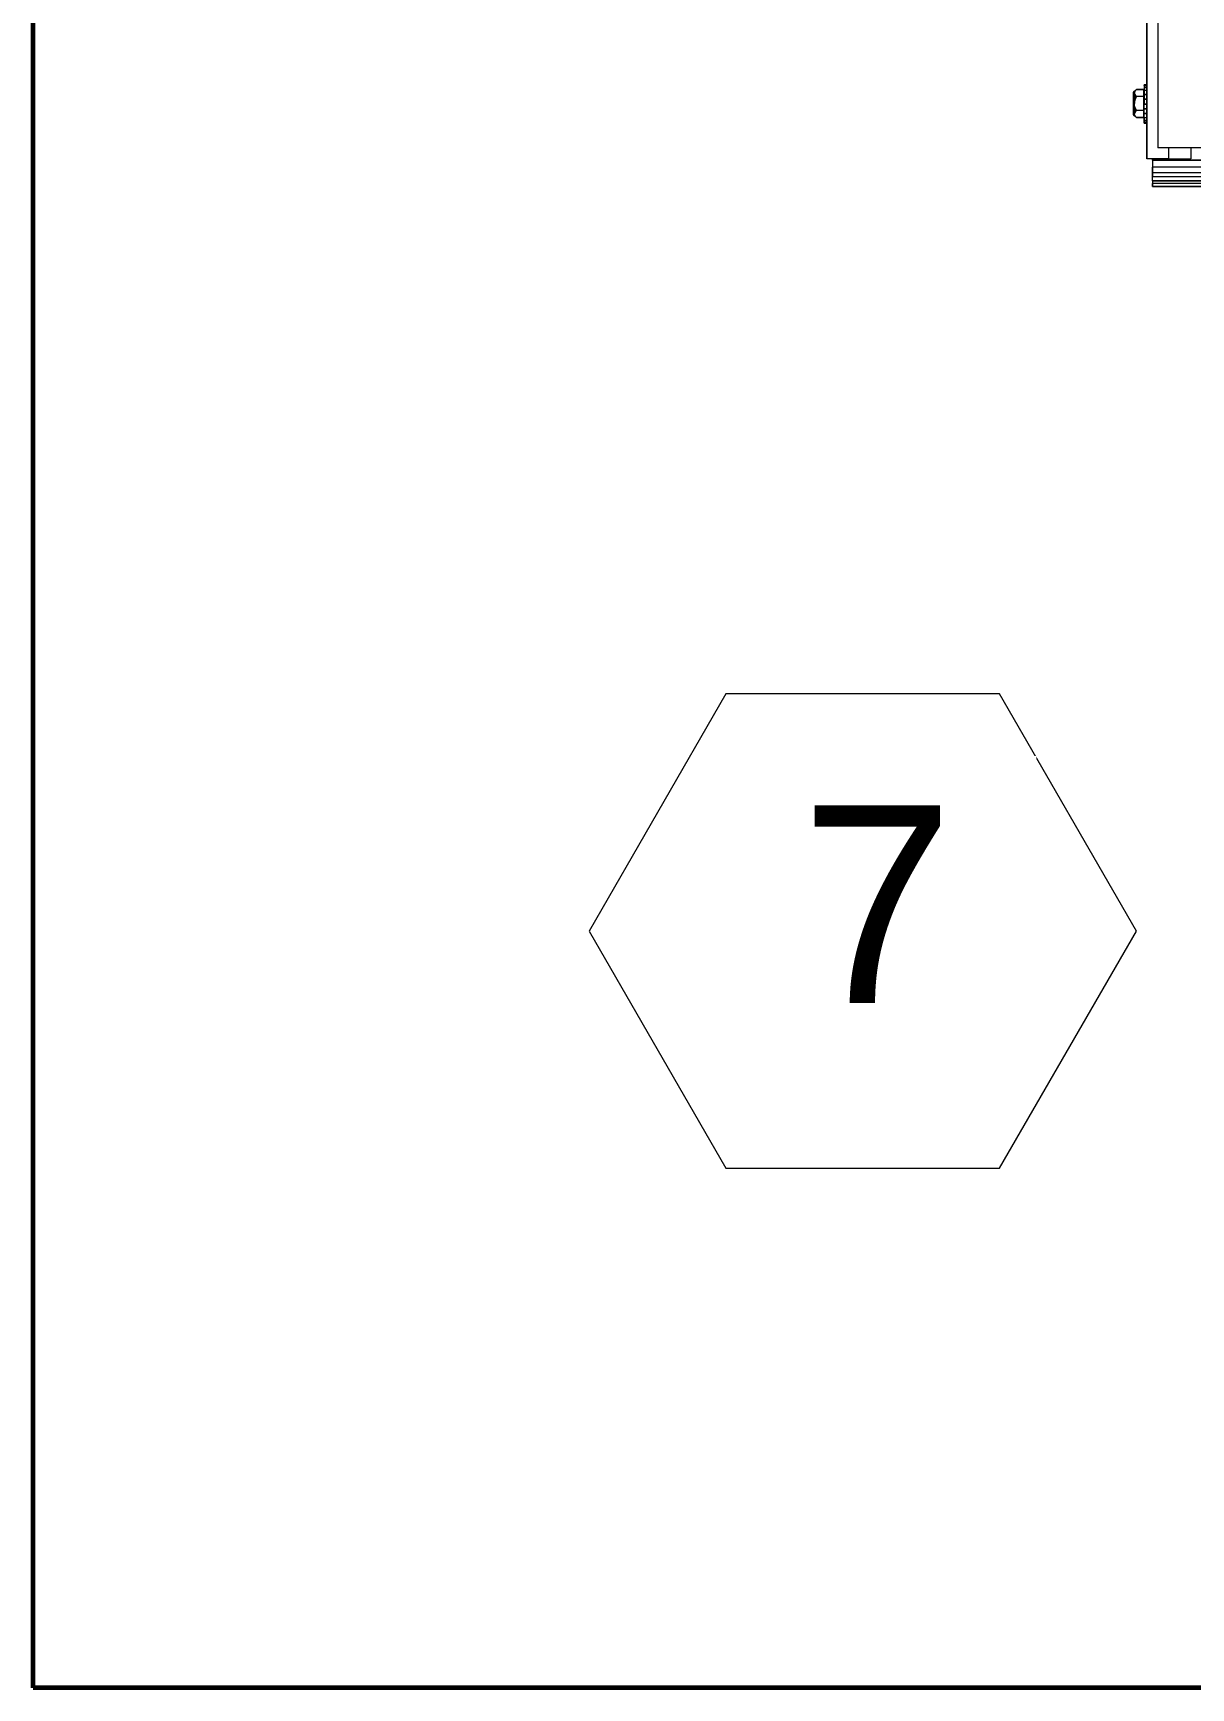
# Model space of a CAD drawing. Header units: inches. Extents: x -827 to 154, y -802 to 207.
# Drawn here: x -200.9 to -174.52, y -227.48 to -189.8 of the extents above; entities that cross this region are included whole.
import ezdxf

# ---------------------------------------------------------------- set-up
doc = ezdxf.new("R2010")
doc.units = ezdxf.units.IN
doc.header["$MEASUREMENT"] = 0
for name, color, linetype, lineweight in [('A-ANNO-NOTE', 131, 'Continuous', 9), ('A-WALL', 113, 'Continuous', 18), ('Layer0', 7, 'Continuous', 9), ('Shop_Sabre_RC-8_CNC_Router_skp', 8, 'Continuous', 9)]:
    doc.layers.add(name, color=color, linetype=linetype, lineweight=lineweight)
doc.styles.add('Arial', font='arial.ttf', dxfattribs={"height": 4.5})

# ---------------------------------------------------------------- blocks, each defined once
blk = doc.blocks.new('Shop_Sabre_RC-8_CNC_Router_skp_135-402874-Level 1')
at = {"layer": 'Layer0'}
for p in [(99.875, 59.75), (99.875, 59.75), (110.875, 0.25), (110.875, 0.25)]:
    blk.add_line(p, (110.875, 59.75), dxfattribs=at)
blk = doc.blocks.new('Shop_Sabre_RC-8_CNC_Router_skp_108-402847-Level 1')
at = {"layer": 'Layer0'}
for p, q in [((58, 0.625), (110.875, 0.625)), ((110.875, 0.625), (58, 0.625)), ((58, 0.562), (110.875, 0.562)), ((58, 0.562), (110.875, 0.562)), ((110.875, 0.5), (58, 0.5)), ((58, 0.5), (110.875, 0.5)), ((58, 0.409), (110.875, 0.409)), ((58, 0.409), (110.875, 0.409)), ((110.875, 0.562), (110.875, 0.625)), ((110.875, 0.625), (110.875, 0.562)), ((110.875, 0.5), (110.875, 0.562)), ((110.875, 0.5), (110.875, 0.562)), ((110.875, 0.5), (110.875, 0.409)), ((110.875, 0.5), (110.875, 0.409)), ((110.875, 0.409), (110.875, 0.312)), ((110.875, 0.312), (110.875, 0.409)), ((110.875, 0.312), (57.498, 0.312)), ((110.875, 0.312), (57.498, 0.312)), ((103.78, 0.188), (110.875, 0.188)), ((103.78, 0.188), (110.875, 0.188)), ((110.875, 0.031), (103.92, 0.031)), ((103.92, 0.031), (110.875, 0.031)), ((110.875, 0.188), (110.875, 0.312)), ((110.875, 0.312), (110.875, 0.188)), ((110.875, 0.031), (110.875, 0.188)), ((110.875, 0.031), (110.875, 0.188)), ((110.875, 0.031), (110.875, 0)), ((110.875, 0), (110.875, 0.031))]:
    blk.add_line(p, q, dxfattribs=at)
blk = doc.blocks.new('Shop_Sabre_RC-8_CNC_Router_skp_15-402754-Level 1')
at = {"layer": 'Layer0'}
for p, q in [((0, 0.5), (0, 0.75)), ((0, 0.5), (0, 0.75)), ((0, 0.5), (0.5, 0.5)), ((0, 0.5), (0.5, 0.5)), ((0.5, 0.75), (0.5, 0.5)), ((0.5, 0.75), (0.5, 0.5))]:
    blk.add_line(p, q, dxfattribs=at)
blk = doc.blocks.new('Shop_Sabre_RC-8_CNC_Router_skp_13-402752-Level 1')
at = {"rotation": 180}
blk.add_blockref('Shop_Sabre_RC-8_CNC_Router_skp_15-402754-Level 1', (110.625, 60.5), dxfattribs=at)
blk = doc.blocks.new('Shop_Sabre_RC-8_CNC_Router_skp_10-V41-Level 1')
at = {"layer": 'Layer0'}
for p, q in [((0.25, 0.875), (0.25, 0.86)), ((0.25, 0.86), (0.25, 0.875)), ((0.25, 0.875), (0.313, 0.875)), ((0.25, 0.875), (0.25, 0.86)), ((0.25, 0.86), (0.25, 0.875)), ((0.313, 0.875), (0.25, 0.875)), ((0.25, 0.86), (0.25, 0.816)), ((0.25, 0.86), (0.313, 0.86)), ((0.25, 0.86), (0.25, 0.816)), ((0.313, 0.86), (0.25, 0.86)), ((0.25, 0.816), (0.25, 0.747)), ((0.25, 0.816), (0.313, 0.816)), ((0.25, 0.816), (0.25, 0.747)), ((0.313, 0.816), (0.25, 0.816)), ((0.25, 0.747), (0.25, 0.656)), ((0.313, 0.747), (0.25, 0.747)), ((0.25, 0.656), (0.25, 0.747)), ((0.313, 0.747), (0.25, 0.747)), ((0.25, 0.656), (0.25, 0.551)), ((0.313, 0.656), (0.25, 0.656)), ((0.25, 0.551), (0.25, 0.656)), ((0.25, 0.656), (0.313, 0.656)), ((0.25, 0.551), (0.25, 0.437)), ((0.313, 0.551), (0.25, 0.551)), ((0.25, 0.437), (0.25, 0.551)), ((0.25, 0.551), (0.313, 0.551)), ((0.25, 0.324), (0.25, 0.437)), ((0.313, 0.437), (0.25, 0.437)), ((0.25, 0.324), (0.25, 0.437)), ((0.25, 0.437), (0.313, 0.437)), ((0.25, 0.219), (0.25, 0.324)), ((0.313, 0.324), (0.25, 0.324)), ((0.25, 0.219), (0.25, 0.324)), ((0.25, 0.324), (0.313, 0.324)), ((0.25, 0.128), (0.25, 0.219)), ((0.313, 0.219), (0.25, 0.219)), ((0.25, 0.128), (0.25, 0.219)), ((0.25, 0.219), (0.313, 0.219)), ((0.25, 0.059), (0.25, 0.128)), ((0.25, 0.128), (0.313, 0.128)), ((0.25, 0.128), (0.25, 0.059)), ((0.25, 0.128), (0.313, 0.128)), ((0.25, 0.015), (0.25, 0.059)), ((0.25, 0.059), (0.313, 0.059)), ((0.25, 0.059), (0.25, 0.015)), ((0.313, 0.059), (0.25, 0.059)), ((0.25, 0.015), (0.25, 0)), ((0.25, 0), (0.25, 0.015)), ((0.25, 0), (0.25, 0.015)), ((0.25, 0.015), (0.313, 0.015)), ((0.25, 0.015), (0.25, 0)), ((0.313, 0.015), (0.25, 0.015)), ((0.25, 0), (0.313, 0)), ((0.313, 0), (0.25, 0))]:
    blk.add_line(p, q, dxfattribs=at)
blk = doc.blocks.new('Shop_Sabre_RC-8_CNC_Router_skp_9-V42-Level 1')
at = {"layer": 'Layer0'}
for p, q in [((0.051, 0.748), (0.071, 0.771)), ((0.071, 0.771), (0.051, 0.748)), ((0.071, 0.771), (0.24, 0.771)), ((0.24, 0.771), (0.071, 0.771)), ((0.24, 0.771), (0.24, 0.61)), ((0.24, 0.61), (0.24, 0.771)), ((0.006, 0.703), (0.051, 0.748)), ((0.049, 0.748), (0.006, 0.705)), ((0.006, 0.705), (0.049, 0.748)), ((0.051, 0.748), (0.006, 0.703)), ((0.051, 0.748), (0.006, 0.703)), ((0.051, 0.748), (0.006, 0.703)), ((0.006, 0.696), (0.038, 0.728)), ((0.038, 0.728), (0.006, 0.696)), ((0.006, 0.696), (0.038, 0.728)), ((0.038, 0.728), (0.006, 0.696)), ((0.031, 0.709), (0.006, 0.686)), ((0.031, 0.709), (0.006, 0.686)), ((0.006, 0.686), (0.031, 0.709)), ((0.006, 0.686), (0.031, 0.709)), ((0.006, 0.703), (0.006, 0.705)), ((0.006, 0.705), (0.006, 0.703)), ((0.006, 0.703), (0.006, 0.705)), ((0.006, 0.705), (0.006, 0.703)), ((0.006, 0.696), (0.006, 0.703)), ((0.006, 0.703), (0.006, 0.696)), ((0.006, 0.696), (0.006, 0.703)), ((0.006, 0.696), (0.006, 0.703)), ((0.006, 0.686), (0.006, 0.696)), ((0.006, 0.696), (0.006, 0.686)), ((0.006, 0.686), (0.006, 0.696)), ((0.006, 0.686), (0.006, 0.696)), ((0.028, 0.691), (0.006, 0.671)), ((0.028, 0.691), (0.006, 0.671)), ((0.006, 0.671), (0.028, 0.691)), ((0.006, 0.671), (0.028, 0.691)), ((0.006, 0.671), (0.006, 0.686)), ((0.006, 0.686), (0.006, 0.671)), ((0.006, 0.671), (0.006, 0.686)), ((0.006, 0.671), (0.006, 0.686)), ((0.031, 0.672), (0.006, 0.652)), ((0.006, 0.652), (0.031, 0.672)), ((0.031, 0.672), (0.006, 0.652)), ((0.006, 0.652), (0.031, 0.672)), ((0.006, 0.665), (0.006, 0.671)), ((0.006, 0.671), (0.006, 0.652)), ((0.006, 0.652), (0.006, 0.671)), ((0.006, 0.665), (0.006, 0.671)), ((0.006, 0.652), (0.006, 0.665)), ((0.006, 0.652), (0.006, 0.665)), ((0.038, 0.653), (0.006, 0.63)), ((0.006, 0.63), (0.038, 0.653)), ((0.038, 0.653), (0.006, 0.63)), ((0.006, 0.63), (0.038, 0.653)), ((0.006, 0.63), (0.006, 0.652)), ((0.006, 0.652), (0.006, 0.63)), ((0.006, 0.63), (0.006, 0.652)), ((0.006, 0.63), (0.006, 0.652)), ((0.006, 0.605), (0.051, 0.633)), ((0.051, 0.633), (0.006, 0.605)), ((0.006, 0.605), (0.051, 0.633)), ((0.051, 0.633), (0.006, 0.605)), ((0.006, 0.605), (0.006, 0.63)), ((0.006, 0.63), (0.006, 0.605)), ((0.006, 0.605), (0.006, 0.63)), ((0.006, 0.605), (0.006, 0.63)), ((0.006, 0.577), (0.071, 0.61)), ((0.071, 0.61), (0.006, 0.577)), ((0.006, 0.577), (0.006, 0.605)), ((0.006, 0.605), (0.006, 0.577)), ((0.006, 0.577), (0.006, 0.605)), ((0.006, 0.577), (0.006, 0.605)), ((0.006, 0.577), (0.006, 0.547)), ((0.006, 0.547), (0.006, 0.577)), ((0.051, 0.565), (0.006, 0.547)), ((0.051, 0.565), (0.006, 0.547)), ((0.051, 0.565), (0.006, 0.547)), ((0.006, 0.547), (0.051, 0.565)), ((0.006, 0.516), (0.006, 0.547)), ((0.006, 0.547), (0.006, 0.516)), ((0.006, 0.516), (0.006, 0.547)), ((0.006, 0.516), (0.006, 0.547)), ((0.006, 0.516), (0.038, 0.524)), ((0.006, 0.516), (0.038, 0.524)), ((0.006, 0.516), (0.038, 0.524)), ((0.038, 0.524), (0.006, 0.516)), ((0.006, 0.483), (0.006, 0.516)), ((0.006, 0.516), (0.006, 0.483)), ((0.006, 0.516), (0.006, 0.483)), ((0.006, 0.483), (0.006, 0.516)), ((0.031, 0.486), (0.006, 0.483)), ((0.031, 0.486), (0.006, 0.483)), ((0.031, 0.486), (0.006, 0.483)), ((0.006, 0.483), (0.031, 0.486)), ((0.006, 0.483), (0.006, 0.449)), ((0.006, 0.483), (0.006, 0.449)), ((0.006, 0.449), (0.006, 0.483)), ((0.006, 0.449), (0.006, 0.483)), ((0.006, 0.416), (0.006, 0.449)), ((0.006, 0.416), (0.006, 0.449)), ((0.006, 0.449), (0.028, 0.449)), ((0.006, 0.416), (0.006, 0.449)), ((0.028, 0.449), (0.006, 0.449)), ((0.006, 0.449), (0.028, 0.449)), ((0.006, 0.449), (0.006, 0.416)), ((0.006, 0.449), (0.028, 0.449)), ((0.006, 0.416), (0.006, 0.383)), ((0.006, 0.383), (0.006, 0.416)), ((0.006, 0.416), (0.031, 0.413)), ((0.031, 0.413), (0.006, 0.416)), ((0.006, 0.416), (0.006, 0.383)), ((0.006, 0.416), (0.031, 0.413)), ((0.006, 0.383), (0.006, 0.416)), ((0.031, 0.413), (0.006, 0.416)), ((0.006, 0.383), (0.006, 0.351)), ((0.006, 0.351), (0.006, 0.383)), ((0.038, 0.375), (0.006, 0.383)), ((0.006, 0.383), (0.006, 0.351)), ((0.006, 0.383), (0.038, 0.375)), ((0.006, 0.383), (0.038, 0.375)), ((0.006, 0.383), (0.006, 0.351)), ((0.006, 0.383), (0.038, 0.375)), ((0.031, 0.709), (0.028, 0.691)), ((0.031, 0.709), (0.028, 0.691)), ((0.031, 0.709), (0.028, 0.691)), ((0.031, 0.709), (0.028, 0.691)), ((0.028, 0.691), (0.031, 0.672)), ((0.031, 0.672), (0.028, 0.691)), ((0.028, 0.691), (0.031, 0.672)), ((0.031, 0.672), (0.028, 0.691)), ((0.028, 0.449), (0.031, 0.486)), ((0.031, 0.486), (0.028, 0.449)), ((0.031, 0.413), (0.028, 0.449)), ((0.031, 0.413), (0.028, 0.449)), ((0.038, 0.728), (0.031, 0.709)), ((0.038, 0.728), (0.031, 0.709)), ((0.038, 0.728), (0.031, 0.709)), ((0.038, 0.728), (0.031, 0.709)), ((0.031, 0.672), (0.038, 0.653)), ((0.038, 0.653), (0.031, 0.672)), ((0.031, 0.672), (0.038, 0.653)), ((0.038, 0.653), (0.031, 0.672)), ((0.031, 0.486), (0.038, 0.524)), ((0.038, 0.524), (0.031, 0.486)), ((0.038, 0.375), (0.031, 0.413)), ((0.038, 0.375), (0.031, 0.413)), ((0.051, 0.748), (0.038, 0.728)), ((0.051, 0.748), (0.038, 0.728)), ((0.051, 0.748), (0.038, 0.728)), ((0.051, 0.748), (0.038, 0.728)), ((0.038, 0.653), (0.051, 0.633)), ((0.038, 0.653), (0.051, 0.633)), ((0.051, 0.633), (0.038, 0.653)), ((0.051, 0.633), (0.038, 0.653)), ((0.038, 0.524), (0.051, 0.565)), ((0.051, 0.565), (0.038, 0.524)), ((0.051, 0.633), (0.071, 0.61)), ((0.071, 0.61), (0.051, 0.633)), ((0.051, 0.565), (0.071, 0.61)), ((0.071, 0.61), (0.051, 0.565)), ((0.24, 0.61), (0.071, 0.61)), ((0.24, 0.61), (0.071, 0.61)), ((0.24, 0.705), (0.25, 0.705)), ((0.25, 0.705), (0.24, 0.705)), ((0.25, 0.703), (0.24, 0.703)), ((0.25, 0.703), (0.24, 0.703)), ((0.24, 0.703), (0.25, 0.703)), ((0.24, 0.703), (0.25, 0.703)), ((0.24, 0.696), (0.25, 0.696)), ((0.24, 0.696), (0.25, 0.696)), ((0.25, 0.696), (0.24, 0.696)), ((0.24, 0.696), (0.25, 0.696)), ((0.24, 0.686), (0.25, 0.686)), ((0.25, 0.686), (0.24, 0.686)), ((0.25, 0.686), (0.24, 0.686)), ((0.25, 0.686), (0.24, 0.686)), ((0.25, 0.671), (0.24, 0.671)), ((0.24, 0.671), (0.25, 0.671)), ((0.25, 0.671), (0.24, 0.671)), ((0.24, 0.671), (0.25, 0.671)), ((0.25, 0.652), (0.24, 0.652)), ((0.25, 0.652), (0.24, 0.652)), ((0.24, 0.652), (0.25, 0.652)), ((0.24, 0.652), (0.25, 0.652)), ((0.24, 0.63), (0.25, 0.63)), ((0.24, 0.63), (0.25, 0.63)), ((0.25, 0.63), (0.24, 0.63)), ((0.25, 0.63), (0.24, 0.63)), ((0.24, 0.61), (0.24, 0.289)), ((0.24, 0.289), (0.24, 0.61)), ((0.25, 0.605), (0.24, 0.605)), ((0.24, 0.605), (0.25, 0.605)), ((0.25, 0.605), (0.24, 0.605)), ((0.24, 0.605), (0.25, 0.605)), ((0.25, 0.577), (0.24, 0.577)), ((0.24, 0.577), (0.25, 0.577)), ((0.24, 0.577), (0.25, 0.577)), ((0.25, 0.577), (0.24, 0.577)), ((0.25, 0.547), (0.24, 0.547)), ((0.25, 0.547), (0.24, 0.547)), ((0.24, 0.547), (0.25, 0.547)), ((0.24, 0.547), (0.25, 0.547)), ((0.24, 0.516), (0.25, 0.516)), ((0.24, 0.516), (0.25, 0.516)), ((0.25, 0.516), (0.24, 0.516)), ((0.25, 0.516), (0.24, 0.516)), ((0.24, 0.483), (0.25, 0.483)), ((0.25, 0.483), (0.24, 0.483)), ((0.24, 0.483), (0.25, 0.483)), ((0.25, 0.483), (0.24, 0.483)), ((0.25, 0.449), (0.24, 0.449)), ((0.24, 0.449), (0.25, 0.449)), ((0.25, 0.449), (0.24, 0.449)), ((0.24, 0.449), (0.25, 0.449)), ((0.24, 0.416), (0.25, 0.416)), ((0.25, 0.416), (0.24, 0.416)), ((0.25, 0.416), (0.24, 0.416)), ((0.24, 0.416), (0.25, 0.416)), ((0.25, 0.383), (0.24, 0.383)), ((0.24, 0.383), (0.25, 0.383)), ((0.24, 0.383), (0.25, 0.383)), ((0.25, 0.383), (0.24, 0.383)), ((0.006, 0.321), (0.006, 0.351)), ((0.006, 0.351), (0.006, 0.321)), ((0.006, 0.351), (0.051, 0.334)), ((0.006, 0.351), (0.051, 0.334)), ((0.051, 0.334), (0.006, 0.351)), ((0.051, 0.334), (0.006, 0.351)), ((0.006, 0.321), (0.006, 0.294)), ((0.006, 0.294), (0.006, 0.321)), ((0.071, 0.289), (0.006, 0.321)), ((0.006, 0.321), (0.006, 0.294)), ((0.006, 0.321), (0.006, 0.294)), ((0.006, 0.321), (0.071, 0.289)), ((0.006, 0.294), (0.006, 0.268)), ((0.006, 0.268), (0.006, 0.294)), ((0.006, 0.294), (0.051, 0.266)), ((0.006, 0.294), (0.006, 0.268)), ((0.051, 0.266), (0.006, 0.294)), ((0.006, 0.294), (0.006, 0.268)), ((0.006, 0.294), (0.051, 0.266)), ((0.051, 0.266), (0.006, 0.294)), ((0.006, 0.268), (0.006, 0.246)), ((0.006, 0.246), (0.006, 0.268)), ((0.006, 0.268), (0.006, 0.246)), ((0.006, 0.268), (0.038, 0.245)), ((0.038, 0.245), (0.006, 0.268)), ((0.006, 0.268), (0.038, 0.245)), ((0.006, 0.268), (0.006, 0.246)), ((0.038, 0.245), (0.006, 0.268)), ((0.006, 0.246), (0.006, 0.228)), ((0.006, 0.228), (0.006, 0.246)), ((0.031, 0.226), (0.006, 0.246)), ((0.031, 0.226), (0.006, 0.246)), ((0.006, 0.246), (0.031, 0.226)), ((0.006, 0.246), (0.006, 0.228)), ((0.006, 0.246), (0.006, 0.228)), ((0.006, 0.246), (0.031, 0.226)), ((0.006, 0.228), (0.006, 0.213)), ((0.006, 0.213), (0.006, 0.228)), ((0.028, 0.208), (0.006, 0.228)), ((0.006, 0.228), (0.028, 0.208)), ((0.006, 0.228), (0.006, 0.213)), ((0.028, 0.208), (0.006, 0.228)), ((0.006, 0.228), (0.006, 0.213)), ((0.006, 0.228), (0.028, 0.208)), ((0.006, 0.213), (0.006, 0.202)), ((0.006, 0.202), (0.006, 0.213)), ((0.006, 0.213), (0.006, 0.202)), ((0.006, 0.213), (0.031, 0.19)), ((0.031, 0.19), (0.006, 0.213)), ((0.006, 0.213), (0.031, 0.19)), ((0.006, 0.213), (0.006, 0.202)), ((0.031, 0.19), (0.006, 0.213)), ((0.006, 0.202), (0.006, 0.196)), ((0.006, 0.196), (0.006, 0.202)), ((0.006, 0.202), (0.006, 0.196)), ((0.006, 0.202), (0.038, 0.171)), ((0.038, 0.171), (0.006, 0.202)), ((0.006, 0.202), (0.038, 0.171)), ((0.006, 0.202), (0.006, 0.196)), ((0.038, 0.171), (0.006, 0.202)), ((0.006, 0.196), (0.006, 0.194)), ((0.006, 0.194), (0.006, 0.196)), ((0.051, 0.15), (0.006, 0.196)), ((0.051, 0.15), (0.006, 0.196)), ((0.051, 0.15), (0.006, 0.196)), ((0.006, 0.194), (0.006, 0.196)), ((0.006, 0.196), (0.051, 0.15)), ((0.006, 0.196), (0.006, 0.194)), ((0.006, 0.194), (0.049, 0.15)), ((0.049, 0.15), (0.006, 0.194)), ((0.031, 0.226), (0.028, 0.208)), ((0.028, 0.208), (0.031, 0.226)), ((0.031, 0.226), (0.028, 0.208)), ((0.028, 0.208), (0.031, 0.226)), ((0.031, 0.19), (0.028, 0.208)), ((0.031, 0.19), (0.028, 0.208)), ((0.031, 0.19), (0.028, 0.208)), ((0.031, 0.19), (0.028, 0.208)), ((0.038, 0.245), (0.031, 0.226)), ((0.031, 0.226), (0.038, 0.245)), ((0.031, 0.226), (0.038, 0.245)), ((0.038, 0.245), (0.031, 0.226)), ((0.038, 0.171), (0.031, 0.19)), ((0.038, 0.171), (0.031, 0.19)), ((0.038, 0.171), (0.031, 0.19)), ((0.038, 0.171), (0.031, 0.19)), ((0.051, 0.334), (0.038, 0.375)), ((0.051, 0.334), (0.038, 0.375)), ((0.051, 0.266), (0.038, 0.245)), ((0.038, 0.245), (0.051, 0.266)), ((0.051, 0.266), (0.038, 0.245)), ((0.038, 0.245), (0.051, 0.266)), ((0.051, 0.15), (0.038, 0.171)), ((0.051, 0.15), (0.038, 0.171)), ((0.051, 0.15), (0.038, 0.171)), ((0.051, 0.15), (0.038, 0.171)), ((0.051, 0.334), (0.071, 0.289)), ((0.071, 0.289), (0.051, 0.334)), ((0.071, 0.289), (0.051, 0.266)), ((0.051, 0.266), (0.071, 0.289)), ((0.071, 0.128), (0.051, 0.15)), ((0.051, 0.15), (0.071, 0.128)), ((0.24, 0.289), (0.071, 0.289)), ((0.24, 0.289), (0.071, 0.289)), ((0.24, 0.128), (0.071, 0.128)), ((0.071, 0.128), (0.24, 0.128)), ((0.24, 0.351), (0.25, 0.351)), ((0.25, 0.351), (0.24, 0.351)), ((0.24, 0.351), (0.25, 0.351)), ((0.25, 0.351), (0.24, 0.351)), ((0.25, 0.321), (0.24, 0.321)), ((0.24, 0.321), (0.25, 0.321)), ((0.25, 0.321), (0.24, 0.321)), ((0.24, 0.321), (0.25, 0.321)), ((0.24, 0.294), (0.25, 0.294)), ((0.25, 0.294), (0.24, 0.294)), ((0.24, 0.294), (0.25, 0.294)), ((0.25, 0.294), (0.24, 0.294)), ((0.24, 0.128), (0.24, 0.289)), ((0.24, 0.289), (0.24, 0.128)), ((0.24, 0.268), (0.25, 0.268)), ((0.25, 0.268), (0.24, 0.268)), ((0.25, 0.268), (0.24, 0.268)), ((0.24, 0.268), (0.25, 0.268)), ((0.25, 0.246), (0.24, 0.246)), ((0.25, 0.246), (0.24, 0.246)), ((0.24, 0.246), (0.25, 0.246)), ((0.24, 0.246), (0.25, 0.246)), ((0.24, 0.228), (0.25, 0.228)), ((0.24, 0.228), (0.25, 0.228)), ((0.25, 0.228), (0.24, 0.228)), ((0.25, 0.228), (0.24, 0.228)), ((0.25, 0.213), (0.24, 0.213)), ((0.25, 0.213), (0.24, 0.213)), ((0.24, 0.213), (0.25, 0.213)), ((0.24, 0.213), (0.25, 0.213)), ((0.24, 0.202), (0.25, 0.202)), ((0.24, 0.202), (0.25, 0.202)), ((0.25, 0.202), (0.24, 0.202)), ((0.24, 0.202), (0.25, 0.202)), ((0.25, 0.196), (0.24, 0.196)), ((0.25, 0.196), (0.24, 0.196)), ((0.25, 0.196), (0.24, 0.196)), ((0.24, 0.196), (0.25, 0.196)), ((0.24, 0.194), (0.25, 0.194)), ((0.25, 0.194), (0.24, 0.194))]:
    blk.add_line(p, q, dxfattribs=at)
blk = doc.blocks.new('Shop_Sabre_RC-8_CNC_Router_skp_8-V46-Level 1')
for name in ['Shop_Sabre_RC-8_CNC_Router_skp_9-V42-Level 1', 'Shop_Sabre_RC-8_CNC_Router_skp_10-V41-Level 1']:
    blk.add_blockref(name, (0, 0))
blk = doc.blocks.new('Shop_Sabre_RC-8_CNC_Router_skp_7-402746-Level 1')
at = {"layer": 'Layer0'}
for p, q in [((0.3125, 0), (0.3125, 60)), ((0.3125, 60), (0.3125, 0)), ((0.8125, 0), (0.3125, 0)), ((0.8125, 0), (0.3125, 0)), ((0.8125, 0), (0.8125, 0.25)), ((0.8125, 0), (0.8125, 0.25))]:
    blk.add_line(p, q, dxfattribs=at)
blk.add_blockref('Shop_Sabre_RC-8_CNC_Router_skp_8-V46-Level 1', (0, 0.8125))
blk.add_blockref('Shop_Sabre_RC-8_CNC_Router_skp_8-V46-Level 1', (0, 0.8125))
blk = doc.blocks.new('Shop_Sabre_RC-8_CNC_Router_skp_1-402740-Level 1')
for name, p in [('Shop_Sabre_RC-8_CNC_Router_skp_108-402847-Level 1', (0.125, 60)), ('Shop_Sabre_RC-8_CNC_Router_skp_13-402752-Level 1', (0, 0)), ('Shop_Sabre_RC-8_CNC_Router_skp_135-402874-Level 1', (0, 0))]:
    blk.add_blockref(name, p)
at = {"rotation": 180}
blk.add_blockref('Shop_Sabre_RC-8_CNC_Router_skp_7-402746-Level 1', (111.438, 60), dxfattribs=at)
blk = doc.blocks.new('Shop_Sabre_RC-8_CNC_Router_skp-402726-Level 1')
blk.add_blockref('Shop_Sabre_RC-8_CNC_Router_skp_1-402740-Level 1', (0, 0))
blk = doc.blocks.new('ELECTRICAL NOTES - 07-422640-Level 1')
at = {"layer": 'A-ANNO-NOTE'}
for p, q in [((-0.06494, 0.11247), (-0.12987, 0)), ((0.06494, 0.11247), (-0.06494, 0.11247)), ((0.12987, 0), (0.06494, 0.11247)), ((-0.12987, 0), (-0.06494, -0.11247)), ((0.06494, -0.11247), (0.12987, 0)), ((-0.06494, -0.11247), (0.06494, -0.11247))]:
    blk.add_line(p, q, dxfattribs=at)

msp = doc.modelspace()

# ---------------------------------------------------------------- linework, layer by layer
at = {"layer": 'A-WALL', "lineweight": 60}
for p, q in [((-200.895614, -227.476424), (-200.895614, -38.476424)), ((39.104386, -227.476424), (-200.895614, -227.476424))]:
    msp.add_line(p, q, dxfattribs=at)

# ---------------------------------------------------------------- block references
at = {"layer": 'A-ANNO-NOTE', "xscale": 48, "yscale": 48, "zscale": 48}
msp.add_blockref('ELECTRICAL NOTES - 07-422640-Level 1', (-181.994742, -210.244164), dxfattribs=at)
at = {"layer": 'Shop_Sabre_RC-8_CNC_Router_skp', "color": 7, "rotation": 180}
msp.add_blockref('Shop_Sabre_RC-8_CNC_Router_skp-402726-Level 1', (-64.395614, -132.663924), dxfattribs=at)

# ---------------------------------------------------------------- next in the draw order: texts
at = {"layer": 'A-ANNO-NOTE', "insert": (-183.412655, -207.38086), "char_height": 4.5, "width": 4.242, "attachment_point": 1, "style": 'Arial', "bg_fill": 3, "box_fill_scale": 1.25, "bg_fill_color": 256, "bg_fill_true_color": 13158600, "bg_fill_transparency": 0}
msp.add_mtext('7', dxfattribs=at)

doc.saveas('drawing.dxf')
